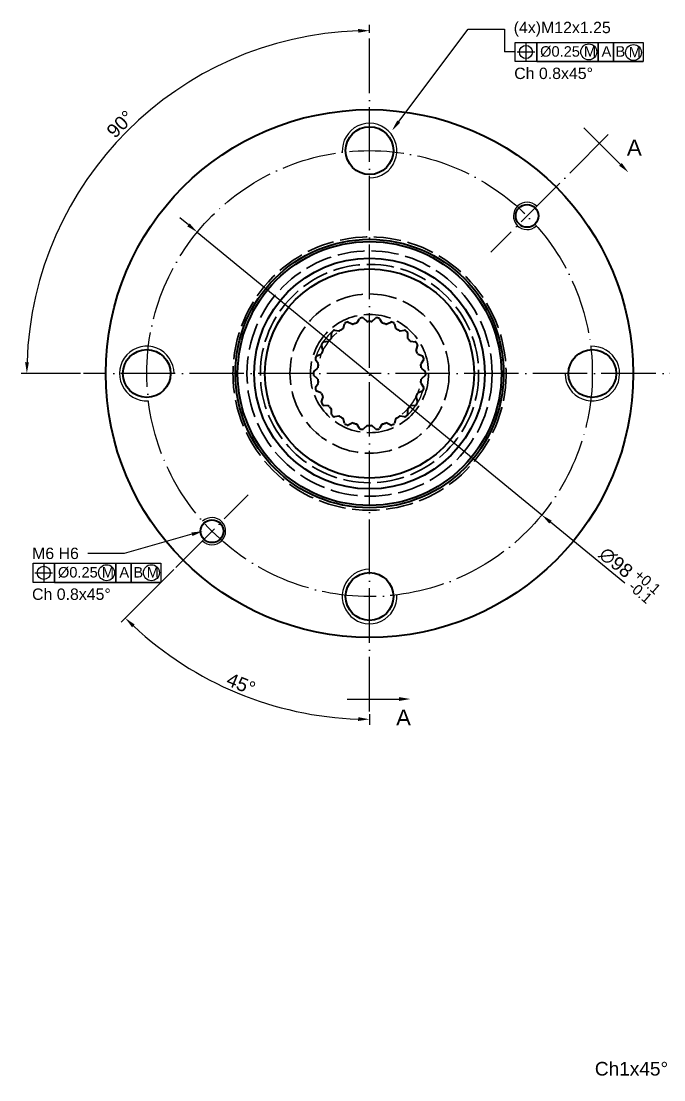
# Model space of a CAD drawing. Header units: millimetres. Extents: x 2429 to 3344, y 1091 to 1407.
# Drawn here: x 2964.7 to 3106.1, y 1170.1 to 1402.8 of the extents above; entities that cross this region are included whole.
import ezdxf
from ezdxf import colors
from ezdxf.entities.mleader import LeaderData, LeaderLine
from ezdxf.math import Vec2, Vec3

# ---------------------------------------------------------------- set-up
doc = ezdxf.new("R2010")
doc.units = ezdxf.units.MM
doc.linetypes.add('ACAD_ISO02W100', pattern=[15, 12, -3])
doc.linetypes.add('ACAD_ISO04W100', pattern=[30, 24, -3, 0, -3])
for name, color, linetype, lineweight in [('AM_0', 7, 'Continuous', 40), ('AM_4', 1, 'ACAD_ISO04W100', 25), ('AM_5', 3, 'Continuous', 25), ('AM_8', 40, 'ACAD_ISO02W100', 35)]:
    doc.layers.add(name, color=color, linetype=linetype, lineweight=lineweight)
doc.styles.get("Standard").update_dxf_attribs({"font": 'arial.ttf'})
doc.dimstyles.new('ISO-25', dxfattribs={"dimtxt": 3, "dimasz": 2.5, "dimexe": 1.25, "dimexo": 0.625, "dimtad": 1, "dimtxsty": 'Standard', "dimcen": 2.5, "dimadec": 0, "dimazin": 0, "dimtfac": 1, "dimtmove": 0, "dimatfit": 3, "dimfxl": 1, "dimarcsym": 0})

# ---------------------------------------------------------------- blocks, each defined once
blk = doc.blocks.new('*D47')
at = {"layer": 'AM_5', "color": 0, "lineweight": -2}
for p, q in [((2998.3, 1282.25), (2986.75, 1270.69)), ((3041.36, 1250.42), (3041.36, 1248.07))]:
    blk.add_line(p, q, dxfattribs=at)
blk.add_arc((3041.36, 1325.31), 75.98, 226.8852, 268.1148, dxfattribs=at)
at = {"layer": 'AM_5', "color": 0}
for points in [[(2989.14, 1269.54), (2989.72, 1270.14), (2987.63, 1271.58)], [(3038.87, 1249.78), (3038.86, 1248.95), (3041.36, 1249.32)]]:
    blk.add_solid(points, dxfattribs=at)
at = {"layer": 'Defpoints', "color": 0}
for p in [(3041.36, 1399.56), (3014.68, 1298.62), (2998.75, 1282.69), (3003.37, 1259.5), (3041.36, 1251.05)]:
    blk.add_point(p, dxfattribs=at)
at = {"layer": 'AM_5', "color": 0, "insert": (3013.11, 1257.09), "char_height": 3, "attachment_point": 5, "rotation": 337.5}
blk.add_mtext('45°', dxfattribs=at)
blk = doc.blocks.new('*D48')
at = {"layer": 'AM_5', "color": 0, "lineweight": -2}
for p, q in [((3001.55, 1357.97), (2999.61, 1359.56)), ((3003.48, 1356.38), (3079.24, 1294.23)), ((3097.53, 1279.22), (3081.18, 1292.64))]:
    blk.add_line(p, q, dxfattribs=at)
at = {"layer": 'AM_5', "color": 0}
for points in [[(3001.81, 1358.29), (3001.28, 1357.65), (3003.48, 1356.38)], [(3081.44, 1292.96), (3080.91, 1292.32), (3079.24, 1294.23)]]:
    blk.add_solid(points, dxfattribs=at)
at = {"layer": 'Defpoints', "color": 0}
for p in [(3003.48, 1356.38), (3079.24, 1294.23)]:
    blk.add_point(p, dxfattribs=at)
at = {"layer": 'AM_5', "color": 0, "insert": (3095.55, 1283.75), "char_height": 3, "attachment_point": 5, "rotation": 320.634}
blk.add_mtext('∅98', dxfattribs=at)
blk = doc.blocks.new('*D98')
at = {"layer": 'AM_5', "color": 0, "lineweight": -2}
for p, q in [((3041.36, 1400.19), (3041.36, 1401.92)), ((2977.82, 1325.31), (2964.75, 1325.31))]:
    blk.add_line(p, q, dxfattribs=at)
blk.add_arc((3041.36, 1325.31), 75.37, 91.9007, 178.0993, dxfattribs=at)
at = {"layer": 'AM_5', "color": 0}
for points in [[(3038.86, 1401.05), (3038.87, 1400.21), (3041.36, 1400.67)], [(2966.45, 1327.8), (2965.62, 1327.81), (2966, 1325.31)]]:
    blk.add_solid(points, dxfattribs=at)
at = {"layer": 'Defpoints', "color": 0}
for p in [(3041.36, 1399.56), (3003.68, 1390.57), (2978.45, 1325.31), (3300.64, 1325.31), (3041.36, 1251.05)]:
    blk.add_point(p, dxfattribs=at)
at = {"layer": 'AM_5', "color": 0, "insert": (2986.55, 1380.12), "char_height": 3, "attachment_point": 5, "rotation": 45}
blk.add_mtext('90°', dxfattribs=at)

msp = doc.modelspace()

# ---------------------------------------------------------------- linework, layer by layer
at = {"layer": 'AM_0'}
for p, q in [((3035.62, 1335.31), (3035.879, 1336.258)), ((3036.675, 1336.621), (3037.561, 1336.197)), ((3038.672, 1336.523), (3039.187, 1337.359)), ((3040.053, 1337.484), (3040.783, 1336.826)), ((3041.941, 1336.826), (3042.671, 1337.484)), ((3043.537, 1337.359), (3044.053, 1336.523)), ((3045.163, 1336.197), (3046.049, 1336.621)), ((3046.845, 1336.258), (3047.104, 1335.31)), ((3033.034, 1333.287), (3033.016, 1334.27)), ((3033.677, 1334.843), (3034.647, 1334.685)), ((3048.078, 1334.685), (3049.047, 1334.843)), ((3049.709, 1334.27), (3049.69, 1333.287)), ((3031.123, 1330.618), (3030.828, 1331.555)), ((3031.301, 1332.291), (3032.276, 1332.413)), ((3050.448, 1332.413), (3051.423, 1332.291)), ((3051.896, 1331.555), (3051.602, 1330.618)), ((3029.741, 1329.174), (3030.642, 1329.565)), ((3052.082, 1329.565), (3052.983, 1329.174)), ((3029.122, 1325.743), (3029.876, 1326.372)), ((3030.041, 1327.518), (3029.494, 1328.334)), ((3053.23, 1328.334), (3052.683, 1327.518)), ((3052.848, 1326.372), (3053.603, 1325.743)), ((3029.876, 1324.239), (3029.122, 1324.868)), ((3053.603, 1324.868), (3052.848, 1324.239)), ((3029.494, 1322.277), (3030.041, 1323.093)), ((3052.683, 1323.093), (3053.23, 1322.277)), ((3030.642, 1321.046), (3029.741, 1321.437)), ((3030.828, 1319.056), (3031.123, 1319.993)), ((3051.602, 1319.993), (3051.896, 1319.056)), ((3052.983, 1321.437), (3052.082, 1321.046)), ((3032.276, 1318.198), (3031.301, 1318.32)), ((3033.016, 1316.341), (3033.034, 1317.323)), ((3049.69, 1317.323), (3049.709, 1316.341)), ((3051.423, 1318.32), (3050.448, 1318.198)), ((3034.647, 1315.926), (3033.677, 1315.768)), ((3035.879, 1314.353), (3035.62, 1315.301)), ((3047.104, 1315.301), (3046.845, 1314.353)), ((3049.047, 1315.768), (3048.078, 1315.926)), ((3037.561, 1314.414), (3036.675, 1313.989)), ((3039.187, 1313.252), (3038.672, 1314.088)), ((3040.783, 1313.785), (3040.053, 1313.127)), ((3042.671, 1313.127), (3041.941, 1313.785)), ((3044.053, 1314.088), (3043.537, 1313.252)), ((3046.049, 1313.989), (3045.163, 1314.414))]:
    msp.add_line(p, q, dxfattribs=at)
for centre, radius in [((3041.362, 1325.305), 58), ((3041.362, 1374.305), 5.25), ((3076.01, 1359.954), 2.5), ((3041.362, 1325.305), 29.5), ((3041.362, 1325.305), 29), ((3041.362, 1325.305), 25.366), ((3041.362, 1325.305), 23), ((2992.362, 1325.305), 5.25), ((3090.362, 1325.305), 5.25), ((3006.714, 1290.657), 2.5), ((3041.362, 1276.305), 5.25)]:
    msp.add_circle(centre, radius, dxfattribs=at)
for centre, radius, start, end in [((3036.169, 1336.179), 0.3, 115.5303, 164.71449), ((3041.362, 1325.305), 12.35, 113.56061, 115.5303), ((3036.546, 1336.351), 0.3, 64.37642, 113.56061), ((3037.691, 1336.467), 0.3, 244.37642, 288.20775), ((3041.362, 1325.305), 11.45, 104.51953, 108.20775), ((3038.416, 1336.68), 0.3, 284.51953, 328.35085), ((3039.443, 1337.202), 0.3, 99.16666, 148.35085), ((3041.362, 1325.305), 12.35, 97.19697, 99.16666), ((3039.853, 1337.261), 0.3, 48.01279, 97.19697), ((3040.984, 1337.049), 0.3, 228.01279, 271.84411), ((3041.362, 1325.305), 11.45, 88.15589, 91.84411), ((3041.74, 1337.049), 0.3, 268.15589, 311.98721), ((3042.872, 1337.261), 0.3, 82.80303, 131.98721), ((3041.362, 1325.305), 12.35, 80.83334, 82.80303), ((3043.282, 1337.202), 0.3, 31.64915, 80.83334), ((3044.308, 1336.68), 0.3, 211.64915, 255.48047), ((3041.362, 1325.305), 11.45, 71.79225, 75.48047), ((3045.034, 1336.467), 0.3, 251.79225, 295.62358), ((3046.179, 1336.351), 0.3, 66.43939, 115.62358), ((3041.362, 1325.305), 12.35, 64.4697, 66.43939), ((3046.556, 1336.179), 0.3, 15.28551, 64.4697), ((3032.734, 1333.282), 0.3, 317.2468, 1.07812), ((3033.316, 1334.275), 0.3, 131.89394, 181.07812), ((3041.362, 1325.305), 12.35, 129.92425, 131.89394), ((3033.629, 1334.547), 0.3, 80.74006, 129.92425), ((3034.695, 1334.981), 0.3, 260.74006, 304.57138), ((3041.362, 1325.305), 11.45, 120.88316, 124.57138), ((3035.331, 1335.389), 0.3, 300.88316, 344.71449), ((3047.393, 1335.389), 0.3, 195.28551, 239.11684), ((3041.362, 1325.305), 11.45, 55.42862, 59.11684), ((3048.03, 1334.981), 0.3, 235.42862, 279.25994), ((3049.096, 1334.547), 0.3, 50.07575, 99.25994), ((3041.362, 1325.305), 12.35, 48.10606, 50.07575), ((3049.409, 1334.275), 0.3, 358.92188, 48.10606), ((3049.99, 1333.282), 0.3, 178.92188, 222.7532), ((3031.115, 1331.645), 0.3, 148.25757, 197.44176), ((3041.362, 1325.305), 12.35, 146.28788, 148.25757), ((3031.339, 1331.993), 0.3, 97.1037, 146.28788), ((3032.239, 1332.71), 0.3, 277.1037, 320.93502), ((3041.362, 1325.305), 11.45, 137.2468, 140.93502), ((3041.362, 1325.305), 11.45, 39.06498, 42.7532), ((3050.485, 1332.71), 0.3, 219.06498, 262.8963), ((3051.386, 1331.993), 0.3, 33.71212, 82.8963), ((3041.362, 1325.305), 12.35, 31.74243, 33.71212), ((3051.61, 1331.645), 0.3, 342.55824, 31.74243), ((3029.744, 1328.501), 0.3, 164.62121, 213.80539), ((3041.362, 1325.305), 12.35, 162.65152, 164.62121), ((3029.86, 1328.899), 0.3, 113.46733, 162.65152), ((3030.522, 1329.84), 0.3, 293.46733, 337.29865), ((3041.362, 1325.305), 11.45, 153.61044, 157.29865), ((3030.837, 1330.528), 0.3, 333.61044, 17.44176), ((3051.888, 1330.528), 0.3, 162.55824, 206.38956), ((3041.362, 1325.305), 11.45, 22.70135, 26.38956), ((3052.202, 1329.84), 0.3, 202.70135, 246.53267), ((3052.864, 1328.899), 0.3, 17.34848, 66.53267), ((3041.362, 1325.305), 12.35, 15.37879, 17.34848), ((3052.981, 1328.501), 0.3, 326.19461, 15.37879), ((3029.684, 1326.603), 0.3, 309.83097, 353.66229), ((3041.362, 1325.305), 11.45, 169.97407, 173.66229), ((3029.792, 1327.351), 0.3, 349.97407, 33.80539), ((3052.933, 1327.351), 0.3, 146.19461, 190.02593), ((3041.362, 1325.305), 11.45, 6.33771, 10.02593), ((3053.04, 1326.603), 0.3, 186.33771, 230.16903), ((3041.362, 1325.305), 12.35, 179.01516, 180.98484), ((3029.314, 1325.513), 0.3, 129.83097, 179.01516), ((3029.314, 1325.098), 0.3, 180.98484, 230.16903), ((3029.684, 1324.008), 0.3, 6.33771, 50.16903), ((3041.362, 1325.305), 11.45, 186.33771, 190.02593), ((3041.362, 1325.305), 11.45, 349.97407, 353.66229), ((3053.04, 1324.008), 0.3, 129.83097, 173.66229), ((3053.41, 1325.513), 0.3, 0.98484, 50.16903), ((3053.41, 1325.098), 0.3, 309.83097, 359.01516), ((3041.362, 1325.305), 12.35, 359.01516, 0.98484), ((3029.744, 1322.11), 0.3, 146.19461, 195.37879), ((3041.362, 1325.305), 12.35, 195.37879, 197.34848), ((3029.86, 1321.712), 0.3, 197.34848, 246.53267), ((3029.792, 1323.26), 0.3, 326.19461, 10.02593), ((3052.933, 1323.26), 0.3, 169.97407, 213.80539), ((3052.864, 1321.712), 0.3, 293.46733, 342.65152), ((3041.362, 1325.305), 12.35, 342.65152, 344.62121), ((3052.981, 1322.11), 0.3, 344.62121, 33.80539), ((3030.522, 1320.771), 0.3, 22.70135, 66.53267), ((3041.362, 1325.305), 11.45, 202.70135, 206.38956), ((3030.837, 1320.083), 0.3, 342.55824, 26.38956), ((3051.888, 1320.083), 0.3, 153.61044, 197.44176), ((3041.362, 1325.305), 11.45, 333.61044, 337.29865), ((3052.202, 1320.771), 0.3, 113.46733, 157.29865), ((3031.115, 1318.966), 0.3, 162.55824, 211.74243), ((3041.362, 1325.305), 12.35, 211.74243, 213.71212), ((3031.339, 1318.617), 0.3, 213.71212, 262.8963), ((3032.239, 1317.901), 0.3, 39.06498, 82.8963), ((3041.362, 1325.305), 11.45, 219.06498, 222.7532), ((3032.734, 1317.329), 0.3, 358.92188, 42.7532), ((3049.99, 1317.329), 0.3, 137.2468, 181.07812), ((3041.362, 1325.305), 11.45, 317.2468, 320.93502), ((3050.485, 1317.901), 0.3, 97.1037, 140.93502), ((3051.386, 1318.617), 0.3, 277.1037, 326.28788), ((3041.362, 1325.305), 12.35, 326.28788, 328.25757), ((3051.61, 1318.966), 0.3, 328.25757, 17.44176), ((3033.316, 1316.336), 0.3, 178.92188, 228.10606), ((3041.362, 1325.305), 12.35, 228.10606, 230.07575), ((3033.629, 1316.064), 0.3, 230.07575, 279.25994), ((3034.695, 1315.63), 0.3, 55.42862, 99.25994), ((3041.362, 1325.305), 11.45, 235.42862, 239.11684), ((3035.331, 1315.221), 0.3, 15.28551, 59.11684), ((3047.393, 1315.221), 0.3, 120.88316, 164.71449), ((3041.362, 1325.305), 11.45, 300.88316, 304.57138), ((3048.03, 1315.63), 0.3, 80.74006, 124.57138), ((3049.096, 1316.064), 0.3, 260.74006, 309.92425), ((3041.362, 1325.305), 12.35, 309.92425, 311.89394), ((3049.409, 1316.336), 0.3, 311.89394, 1.07812), ((3036.169, 1314.432), 0.3, 195.28551, 244.4697), ((3041.362, 1325.305), 12.35, 244.4697, 246.43939), ((3036.546, 1314.26), 0.3, 246.43939, 295.62358), ((3037.691, 1314.144), 0.3, 71.79225, 115.62358), ((3041.362, 1325.305), 11.45, 251.79225, 255.48047), ((3038.416, 1313.931), 0.3, 31.64915, 75.48047), ((3039.443, 1313.409), 0.3, 211.64915, 260.83334), ((3041.362, 1325.305), 12.35, 260.83334, 262.80303), ((3039.853, 1313.35), 0.3, 262.80303, 311.98721), ((3040.984, 1313.562), 0.3, 88.15589, 131.98721), ((3041.362, 1325.305), 11.45, 268.15589, 271.84411), ((3041.74, 1313.562), 0.3, 48.01279, 91.84411), ((3042.872, 1313.35), 0.3, 228.01279, 277.19697), ((3041.362, 1325.305), 12.35, 277.19697, 279.16666), ((3043.282, 1313.409), 0.3, 279.16666, 328.35085), ((3044.308, 1313.931), 0.3, 104.51953, 148.35085), ((3041.362, 1325.305), 11.45, 284.51953, 288.20775), ((3045.034, 1314.144), 0.3, 64.37642, 108.20775), ((3046.179, 1314.26), 0.3, 244.37642, 293.56061), ((3041.362, 1325.305), 12.35, 293.56061, 295.5303), ((3046.556, 1314.432), 0.3, 295.5303, 344.71449)]:
    msp.add_arc(centre, radius, start, end, dxfattribs=at)
at = {"layer": 'AM_4', "ltscale": 0.5}
for p, q in [((3041.362, 1251.046), (3041.362, 1399.565)), ((3093.872, 1377.815), (3068.043, 1351.986)), ((3300.642, 1325.305), (2978.446, 1325.305)), ((2998.746, 1282.689), (3014.682, 1298.625))]:
    msp.add_line(p, q, dxfattribs=at)
msp.add_circle((3041.362, 1325.305), 49, dxfattribs=at)
at = {"layer": 'AM_5'}
for p, q in [((3071.069, 1401.001), (3071.069, 1395.98)), ((3075.766, 1397.983), (3075.766, 1393.977)), ((3073.405, 1395.98), (3071.069, 1395.98)), ((3073.813, 1395.98), (3077.719, 1395.98)), ((3078.127, 1393.863), (3091.615, 1393.863)), ((3091.615, 1393.863), (3094.999, 1393.863)), ((3094.999, 1393.863), (3101.535, 1393.863)), ((3088.493, 1379.34), (3096.548, 1371.285)), ((3041.362, 1325.305), (3041.362, 1325.305)), ((2969.721, 1283.511), (2969.721, 1279.506)), ((2967.768, 1281.508), (2971.674, 1281.508)), ((2972.082, 1279.391), (2985.569, 1279.391)), ((2985.569, 1279.391), (2988.954, 1279.391)), ((2988.954, 1279.391), (2995.49, 1279.391)), ((3036.48, 1253.771), (3047.872, 1253.771))]:
    msp.add_line(p, q, dxfattribs=at)
for points in [[(3073.405, 1398.097), (3078.127, 1398.097), (3078.127, 1393.863), (3073.405, 1393.863)], [(3078.127, 1398.097), (3091.615, 1398.097), (3091.615, 1393.863), (3078.127, 1393.863)], [(3091.615, 1398.097), (3094.999, 1398.097), (3094.999, 1393.863), (3091.615, 1393.863)], [(3094.999, 1398.097), (3101.535, 1398.097), (3101.535, 1393.863), (3094.999, 1393.863)], [(2967.36, 1283.626), (2972.082, 1283.626), (2972.082, 1279.391), (2967.36, 1279.391)], [(2972.082, 1283.626), (2985.569, 1283.626), (2985.569, 1279.391), (2972.082, 1279.391)], [(2985.569, 1283.626), (2988.954, 1283.626), (2988.954, 1279.391), (2985.569, 1279.391)], [(2988.954, 1283.626), (2995.49, 1283.626), (2995.49, 1279.391), (2988.954, 1279.391)]]:
    msp.add_lwpolyline(points, close=True, dxfattribs=at)
for centre, radius in [((3075.766, 1395.98), 1.441), ((3089.574, 1396.008), 1.757), ((3099.416, 1395.857), 1.757), ((2969.721, 1281.508), 1.441), ((2983.528, 1281.536), 1.757), ((2993.397, 1281.536), 1.757)]:
    msp.add_circle(centre, radius, dxfattribs=at)
for centre, radius, start, end in [((3041.362, 1374.305), 6, 270, 183.5101), ((3076.01, 1359.954), 3, 45, 313.24577), ((3041.362, 1325.305), 12.35, 128.83595, 163.18048), ((3041.362, 1325.305), 11.45, 128.83595, 163.18048), ((2992.362, 1325.305), 6, 0, 273.5101), ((3090.362, 1325.305), 6, 180, 93.5101), ((3041.362, 1325.305), 11.45, 309.05884, 343.40336), ((3041.362, 1325.305), 12.35, 309.05884, 343.40336), ((3006.714, 1290.657), 3, 225, 133.24577), ((3041.362, 1276.305), 6, 90, 3.5101)]:
    msp.add_arc(centre, radius, start, end, dxfattribs=at)
for points in [[(3096.254, 1370.99), (3096.843, 1371.579), (3098.316, 1369.517)], [(3047.872, 1254.187), (3047.872, 1253.354), (3050.372, 1253.771)]]:
    msp.add_solid(points, dxfattribs=at)
at = {"layer": 'AM_8', "ltscale": 0.5}
for radius in [30.035, 26.965, 24, 17.5, 13]:
    msp.add_circle((3041.362, 1325.305), radius, dxfattribs=at)

# ---------------------------------------------------------------- texts
at = {"layer": 'AM_5'}
for s, width, insert, char_height, attachment_point in [('%%C0.25', 18.23779, (3078.881, 1397.25), 2.3, 1), ('M', 18.23779, (3088.522, 1397.25), 2.3, 1), ('A', 18.23779, (3092.397, 1397.25), 2.3, 1), ('B', 18.23779, (3095.471, 1397.25), 2.3, 1), ('M', 18.23779, (3098.364, 1397.099), 2.3, 1), ('A', 12.46166, (3097.968, 1373.226), 3.5, 7), ('%%C0.25', 18.23779, (2972.835, 1282.778), 2.3, 1), ('M', 18.23779, (2982.476, 1282.778), 2.3, 1), ('A', 18.23779, (2986.351, 1282.778), 2.3, 1), ('B', 18.23779, (2989.426, 1282.778), 2.3, 1), ('M', 18.23779, (2992.345, 1282.778), 2.3, 1), ('A', 12.46166, (3047.207, 1251.454), 3.5, 1)]:
    msp.add_mtext_dynamic_manual_height_columns(s, width=width, gutter_width=12.5, heights=[0], dxfattribs=dict(at, insert=insert, char_height=char_height, attachment_point=attachment_point))
at = {"layer": 'AM_5', "color": 3, "char_height": 2.5, "attachment_point": 1}
for insert in [(3073.185, 1392.536), (2967.139, 1278.064)]:
    msp.add_mtext_dynamic_manual_height_columns('Ch 0.8x45%%D', width=40.20612, gutter_width=12.5, heights=[0], dxfattribs=dict(at, insert=insert))
at = {"layer": 'AM_5', "char_height": 2.3, "attachment_point": 1, "rotation": 318.9314}
for s, insert in [('+0.1', (3100.887, 1282.474)), ('-0.1', (3099.61, 1279.914))]:
    msp.add_mtext_dynamic_manual_height_columns(s, width=18.23779, gutter_width=12.5, heights=[0], dxfattribs=dict(at, insert=insert))

# ---------------------------------------------------------------- dimensions: what is measured, and where the dimension line sits
at = {"layer": 'AM_5'}
for base, line1, line2, picture, middle in [((3003.679, 1390.574), ((3300.642, 1325.305), (2978.446, 1325.305)), ((3041.362, 1251.046), (3041.362, 1399.565)), '*D98', (2986.546, 1380.122)), ((3003.371, 1259.502), ((3041.362, 1251.046), (3041.362, 1399.565)), ((2998.746, 1282.689), (3014.682, 1298.625)), '*D47', (3013.108, 1257.093))]:
    dim = msp.add_angular_dim_2l(base=base, line1=line1, line2=line2, dimstyle='ISO-25', dxfattribs=at)
    dim.commit()
    dim.dimension.update_dxf_attribs({"geometry": picture, "text_midpoint": middle})
dim = msp.add_diameter_dim_2p(p1=(3003.48, 1356.385), p2=(3079.245, 1294.226), dimstyle='ISO-25', dxfattribs=at)
dim.commit()
dim.dimension.update_dxf_attribs({"geometry": '*D48', "text_midpoint": (3094.125, 1282.018), "dimtype": 163})

# ---------------------------------------------------------------- leaders
ml = msp.add_multileader_mtext('Standard', dxfattribs=at)
ml.set_content('(4x)M12x1.25', color=256)
ml.set_leader_properties()
ml.build(insert=Vec2(0, 0))
ml.multileader.update_dxf_attribs({"arrow_head_size": 2.5})
ctx = ml.context
ctx.base_point, ctx.char_height, ctx.arrow_head_size, ctx.plane_origin = Vec3(3071.069, 1401.001), 2.5, 2.5, Vec3(3049.515, 1378.106)
notes = []
notes.append((ctx, [(0, (1, 1, 0), (3063.069, 1401.001), (1, 0), 8, [(0, [(3046.28, 1378.676)], 0, [])])]))
ctx.mtext.insert, ctx.mtext.flow_direction = Vec3(3073.069, 1402.619), 5
ml = msp.add_multileader_mtext('Standard', dxfattribs=at)
ml.set_content('M6 H6', color=256)
ml.set_leader_properties()
ml.build(insert=Vec2(0, 0))
ml.multileader.update_dxf_attribs({"arrow_head_size": 2.5})
ctx = ml.context
ctx.base_point, ctx.char_height, ctx.arrow_head_size, ctx.plane_origin = Vec3(2965.57, 1285.767), 2.5, 2.5, Vec3(2923.761, 1283.363)
ctx.text_align_type = 2
notes.append((ctx, [(1, (1, 1, 0), (2987.437, 1285.767), (-1, 0), 8, [(0, [(3004.714, 1290.657)], 0, [])])]))
ctx.mtext.insert, ctx.mtext.alignment, ctx.mtext.flow_direction = Vec3(2977.437, 1287.039), 3, 5
ml = msp.add_multileader_mtext('Standard', dxfattribs=at)
ml.set_content('Ch1x45%%D', color=256)
ml.set_leader_properties()
ml.build(insert=Vec2(0, 0))
ml.multileader.update_dxf_attribs({"arrow_head_size": 2.5})
ctx = ml.context
ctx.base_point, ctx.char_height, ctx.arrow_head_size, ctx.plane_origin = Vec3(3089.4, 1172.49), 3, 2.5, Vec3(3129.473, 1187.013)
ctx.text_align_type = 2
notes.append((ctx, [(0, (1, 1, 0), (3117.034, 1172.49), (-1, 0), 8, [(0, [(3129.473, 1187.013)], 0, [])])]))
ctx.mtext.insert, ctx.mtext.alignment, ctx.mtext.flow_direction = Vec3(3107.034, 1174.015), 3, 5
for ctx, leaders in notes:
    for number, flags, end, landing, length, lines in leaders:
        leader = LeaderData()
        leader.index, (leader.has_last_leader_line, leader.has_dogleg_vector, leader.attachment_direction) = number, flags
        leader.last_leader_point, leader.dogleg_vector, leader.dogleg_length = Vec3(end), Vec3(landing), length
        for number, points, colour, breaks in lines:
            line = LeaderLine()
            line.index, line.vertices, line.color, line.breaks = number, Vec3.list(points), colors.encode_raw_color(colour), breaks
            leader.lines.append(line)
        ctx.leaders.append(leader)

doc.saveas('drawing.dxf')
